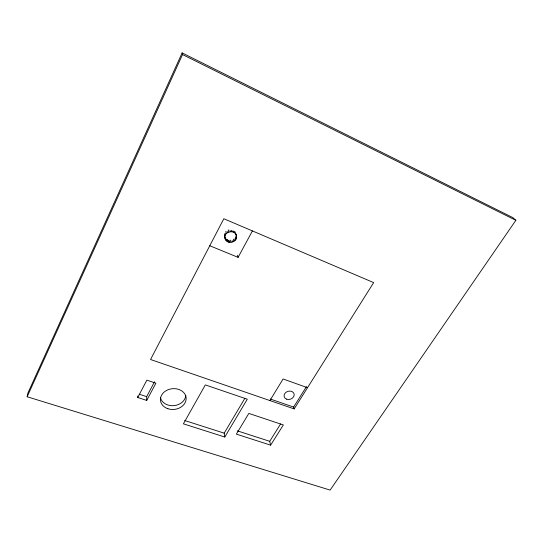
<?xml version="1.0" encoding="UTF-8"?>
<svg xmlns="http://www.w3.org/2000/svg" width="543" height="543" viewBox="0 0 543 543"><rect width="100%" height="100%" fill="white"/><g stroke="black" fill="none" stroke-linecap="round" stroke-linejoin="round"><path stroke-width="0.81" d="M225.169 238.934C222.515 231.515 235.879 228.569 236.517 236.449C237.006 243.325 225.386 244.526 224.822 237.488M27.15 396.763L27.951 392.901L182.122 52.909L513.006 217.695L515.85 220.322L330.117 490.091L27.15 396.763L182.536 54.558L182.122 52.909M137.746 397.51L146.854 380.161L155.902 383.182L146.732 400.422L137.746 397.51L137.739 395.996M146.732 400.422L146.658 396.641L154.572 381.722M209.768 245.741L238.106 257.362L252.4 230.924M224.795 437.013L247.303 399.214L205.329 384.912L183.398 423.839L224.795 437.013L224.191 433.158L244.812 398.426M269.912 400.571L283.093 378.98L307.514 387.709M270.624 445.158L283.344 424.931L248.837 413.406L236.354 434.135L270.624 445.158L269.728 441.316L280.609 423.954M294.17 408.913L373.665 282.604L223.825 218.741L150.554 359.507L294.17 408.913L293.627 407.067L306.476 386.609M184.681 420.513L224.191 433.158M237.257 430.816L269.728 441.316M139.225 394.218L146.658 396.641M270.231 398.996L293.627 407.067M182.536 54.558L515.85 220.322M235.838 233.653L236.232 235.085M236.124 235.017L236.517 236.449M234.983 231.705L235.567 233.85M236.015 236.409L236.409 237.848L235.058 240.379L234.671 238.934M234.189 231.399L234.569 232.825M235.323 237.026L235.913 239.191M232.927 230.666L233.307 232.085M231.488 230.266L231.861 231.685M233.341 239.164L233.911 241.336M237.515 255.122L238.106 257.362M229.967 230.225L230.341 231.644M232.173 240.549L232.547 242.002M228.291 229.838L228.841 231.976M230.504 240.149L231.06 242.327M227.103 231.216L227.463 232.648M228.997 240.115L229.546 242.293M228.42 240.63L228.779 242.083L227.517 241.56L226.981 239.382M225.779 231.474L226.316 233.612M227.571 239.721L228.108 241.9M225.114 233.381L225.46 234.814M226.316 238.995L226.845 241.173M224.449 234.006L224.972 236.164M225.141 237.264L225.84 240.162M224.524 236.13L224.87 237.569M185.801 395.256A12.808 10.358 -6.3 0 1 173.862 405.648A12.808 10.358 -6.3 0 1 160.436 397.564M167.882 408.736A12.903 10.405 -6.4 0 0 186.113 397.639A12.903 10.405 -6.4 0 0 165.886 390.824A12.903 10.405 -6.4 0 0 167.882 408.736M286.684 399.2A5.152 4.127 -16.3 0 0 294.204 394.7A5.152 4.127 -16.3 0 0 286.5 391.971A5.152 4.127 -16.3 0 0 286.684 399.2"/></g></svg>
